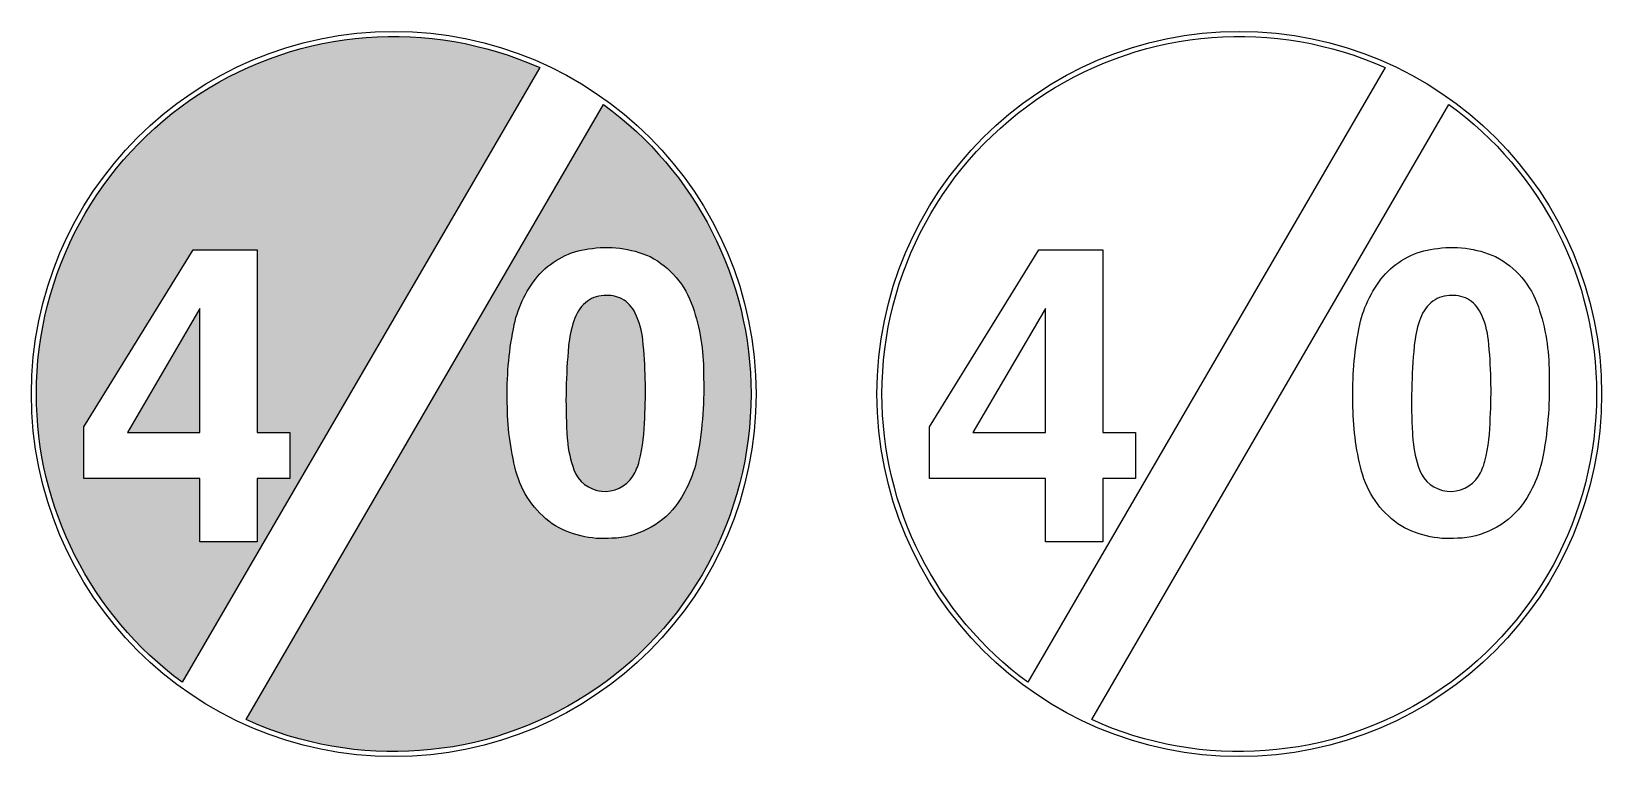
# Model space of a CAD drawing. Extents: x 38 to 1337, y 1 to 601.
import ezdxf

# ---------------------------------------------------------------- set-up
doc = ezdxf.new("R2010")
doc.units = 0
doc.header["$MEASUREMENT"] = 0

msp = doc.modelspace()

# ---------------------------------------------------------------- hatches: boundary and pattern name
h = msp.add_hatch(color=7)
edge = h.paths.add_edge_path()
edge.add_arc((337.4830217998847, 301.046148828998), 295.8110217999221, 180.0000288267604, 233.68533873038962, ccw=False)
edge.add_arc((337.484958313784, 301.0446518992311), 295.8129583168558, 65.88395780226449, 179.9997388874211, ccw=False)
edge.add_line((458.3499999999999, 571.039), (162.298, 62.68849999999998))
h.paths.add_polyline_path([(81.03199999999993, 273.896), (171.428, 420.341), (224.5039999999999, 420.341), (224.5039999999999, 269.116), (251.477, 269.116), (251.477, 231.083), (224.5039999999999, 231.083), (224.5039999999999, 178.832), (176.9960000000001, 178.832), (176.9960000000001, 231.083), (81.03199999999993, 231.083)], flags=16)
h.paths.add_polyline_path([(176.9960000000001, 371.684), (117.0089999999999, 269.116), (176.9960000000001, 269.116)], flags=0)
edge = h.paths.add_edge_path(flags=16)
edge.add_arc((701.3405625652797, 302.6196047067635), 269.9079381050923, 168.0621956183327, 180.9535172409613, ccw=False)
edge.add_arc((527.2281352258995, 339.2815763986987), 91.97768510176878, 138.2757372841144, 167.9712208478876, ccw=False)
edge.add_arc((507.1352481454263, 355.1322014327292), 66.4498086642315, 97.27551215876952, 136.9455807022919, ccw=False)
edge.add_arc((513.6588287416163, 333.350147595385), 88.960140095709, 66.09315315145972, 99.66732487931228, ccw=False)
edge.add_arc((515.45204580837, 349.6744493706186), 73.47835749268205, 18.703650772524384, 62.210022354188425, ccw=False)
edge.add_arc((426.510016611577, 319.4585820717213), 167.4127969053442, -0.33217632664241137, 18.73747281549697, ccw=False)
edge.add_arc((281.061111827152, 306.5403087955077), 313.0869387787816, -10.302728749130608, 2.1869917025255177, ccw=False)
edge.add_arc((490.5921043293667, 268.0539578907023), 100.0518321465166, 323.2796650143338, 349.9214074629645, ccw=False)
edge.add_arc((515.876943720477, 251.5756940958566), 69.95798430367509, 271.8455783618341, 321.71544140852563, ccw=False)
edge.add_arc((511.4300254004887, 261.6109419277925), 80.23716235061207, 237.8560622720515, 274.7898974667638, ccw=False)
edge.add_arc((514.1990081221387, 257.124711300379), 78.05537192528976, 194.7330445608712, 234.3808742473496, ccw=False)
edge.add_arc((654.0104999691987, 293.3000465865459), 222.4707243281792, 179.9186283801888, 194.5861596929607, ccw=False)
edge.add_line((431.54, 293.616), (431.47, 298.128))
edge = h.paths.add_edge_path(flags=0)
edge.add_arc((602.7162592863824, 275.6173024815051), 122.1156403586379, 183.191364522027, 186.0465863444797)
edge.add_arc((574.7840340882072, 270.6403204977624), 93.83601889339751, 184.8210326362611, 200.1121350040498)
edge.add_arc((512.4640531323917, 248.0179819056424), 27.53796586520141, 200.4999622266579, 326.9262117836738)
edge.add_arc((495.349189630898, 257.1387739953968), 46.88778650785157, 329.0003154907554, 345.6299541481839)
edge.add_arc((391.5200836069517, 282.4884999143006), 153.7645561215017, 346.0815963597042, 359.5549007272821)
edge.add_arc((131.9063550110397, 303.435919013378), 413.966224406115, 356.9339426255834, 365.8455198240746)
edge.add_arc((474.8673588537526, 338.2450035498152), 69.24404699768388, 6.094875674537887, 25.45386489522961)
edge.add_arc((513.6372957957695, 356.6619337896479), 26.32216001900496, 25.5267341722462, 60.99634693998471)
edge.add_arc((513.9937243631355, 355.3019501019036), 27.35600974760996, 63.03077268760654, 95.62998055385651)
edge.add_arc((512.1114889036725, 358.2854353078174), 24.25381126871822, 91.89373509747642, 131.061244579255)
edge.add_arc((519.0810218898974, 351.4104661234089), 34.02366697891564, 132.3060754025614, 162.5116182552625)
edge.add_arc((588.8077771138056, 329.3891019174121), 107.1452102479209, 162.4850219863289, 173.8961215146455)
edge.add_arc((968.7765108024798, 294.7797277144132), 488.676574135328, 174.5983813579373, 183.0452465840511)
edge = h.paths.add_edge_path()
edge.add_arc((337.4787482126817, 301.0453716743616), 295.8112517879856, 0.00012170060142580041, 54.072327339476374, ccw=False)
edge.add_arc((337.480744781735, 301.0443908383954), 295.8092552226418, -114.39885809646182, 0.00031168114878710185, ccw=False)
edge.add_line((215.2860000000001, 31.6533), (511.05, 540.581))

# ---------------------------------------------------------------- linework, layer by layer
for points in [[(37.548, 301.046, -1), (637.4200000000001, 301.046, -1)], [(737.548, 301.046, -1), (1337.42, 301.046, -1)], [(162.298, 62.6885, -0.238627), (41.67200000000003, 301.046, -0.54361), (458.3499999999999, 571.039)], [(862.298, 62.6885, -0.238627), (741.672, 301.046, -0.54361), (1158.35, 571.039)], [(511.05, 540.581, -0.240412), (633.29, 301.046, -0.5452130000000001), (215.2860000000001, 31.6533)], [(1211.05, 540.581, -0.240412), (1333.29, 301.046, -0.5452130000000001), (915.2860000000001, 31.6533)], [(431.47, 298.128, -0.05630840000000001), (437.27, 358.45, -0.130301), (458.5799999999999, 400.497, -0.174843), (498.72, 421.047, -0.147552), (549.71, 414.6780000000001, -0.192146), (585.05, 373.237, -0.0833996), (593.9200000000001, 318.488, -0.05455069999999999), (589.0999999999999, 250.545, -0.116773), (570.79, 208.232, -0.221099), (518.1300000000001, 181.654, -0.162564), (468.74, 193.673, -0.174743), (438.71, 237.274, -0.0640867), (431.54, 293.616)], [(1131.47, 298.128, -0.05630840000000001), (1137.27, 358.45, -0.130301), (1158.58, 400.497, -0.174843), (1198.72, 421.047, -0.147552), (1249.71, 414.6780000000001, -0.192146), (1285.05, 373.237, -0.0833996), (1293.92, 318.488, -0.05455069999999999), (1289.1, 250.545, -0.116773), (1270.79, 208.232, -0.221099), (1218.13, 181.654, -0.162564), (1168.74, 193.673, -0.174743), (1138.71, 237.274, -0.0640867), (1131.54, 293.616)], [(480.79, 268.819, 0.0124589), (481.28, 262.754, 0.0668192), (486.6700000000001, 238.374, 0.615362), (535.54, 232.99, 0.0726881), (540.77, 245.502, 0.0588562), (545.28, 281.294, 0.0389037), (543.72, 345.597, 0.08467100000000001), (537.3900000000001, 368.005, 0.156013), (526.4000000000001, 379.683, 0.143208), (511.3099999999999, 382.526, 0.172584), (496.1800000000001, 376.573, 0.132565), (486.6300000000001, 361.635, 0.0498315), (482.27, 340.782, 0.0368731)], [(1180.79, 268.819, 0.0124589), (1181.28, 262.754, 0.0668192), (1186.67, 238.374, 0.615362), (1235.54, 232.99, 0.0726881), (1240.77, 245.502, 0.0588562), (1245.28, 281.294, 0.0389037), (1243.72, 345.597, 0.08467100000000001), (1237.39, 368.005, 0.156013), (1226.4, 379.683, 0.143208), (1211.31, 382.526, 0.172584), (1196.18, 376.573, 0.132565), (1186.63, 361.635, 0.0498315), (1182.27, 340.782, 0.0368731)]]:
    msp.add_lwpolyline(points, format="xyb", close=True)
for points in [[(81.03199999999993, 273.896), (171.428, 420.341), (224.5039999999999, 420.341), (224.5039999999999, 269.116), (251.477, 269.116), (251.477, 231.083), (224.5039999999999, 231.083), (224.5039999999999, 178.832), (176.9960000000001, 178.832), (176.9960000000001, 231.083), (81.03199999999993, 231.083)], [(781.0319999999999, 273.896), (871.428, 420.341), (924.5039999999999, 420.341), (924.5039999999999, 269.116), (951.477, 269.116), (951.477, 231.083), (924.5039999999999, 231.083), (924.5039999999999, 178.832), (876.9960000000001, 178.832), (876.9960000000001, 231.083), (781.0319999999999, 231.083)], [(176.9960000000001, 371.684), (117.0089999999999, 269.116), (176.9960000000001, 269.116)], [(876.9960000000001, 371.684), (817.0089999999999, 269.116), (876.9960000000001, 269.116)]]:
    msp.add_lwpolyline(points, close=True)

doc.saveas('drawing.dxf')
